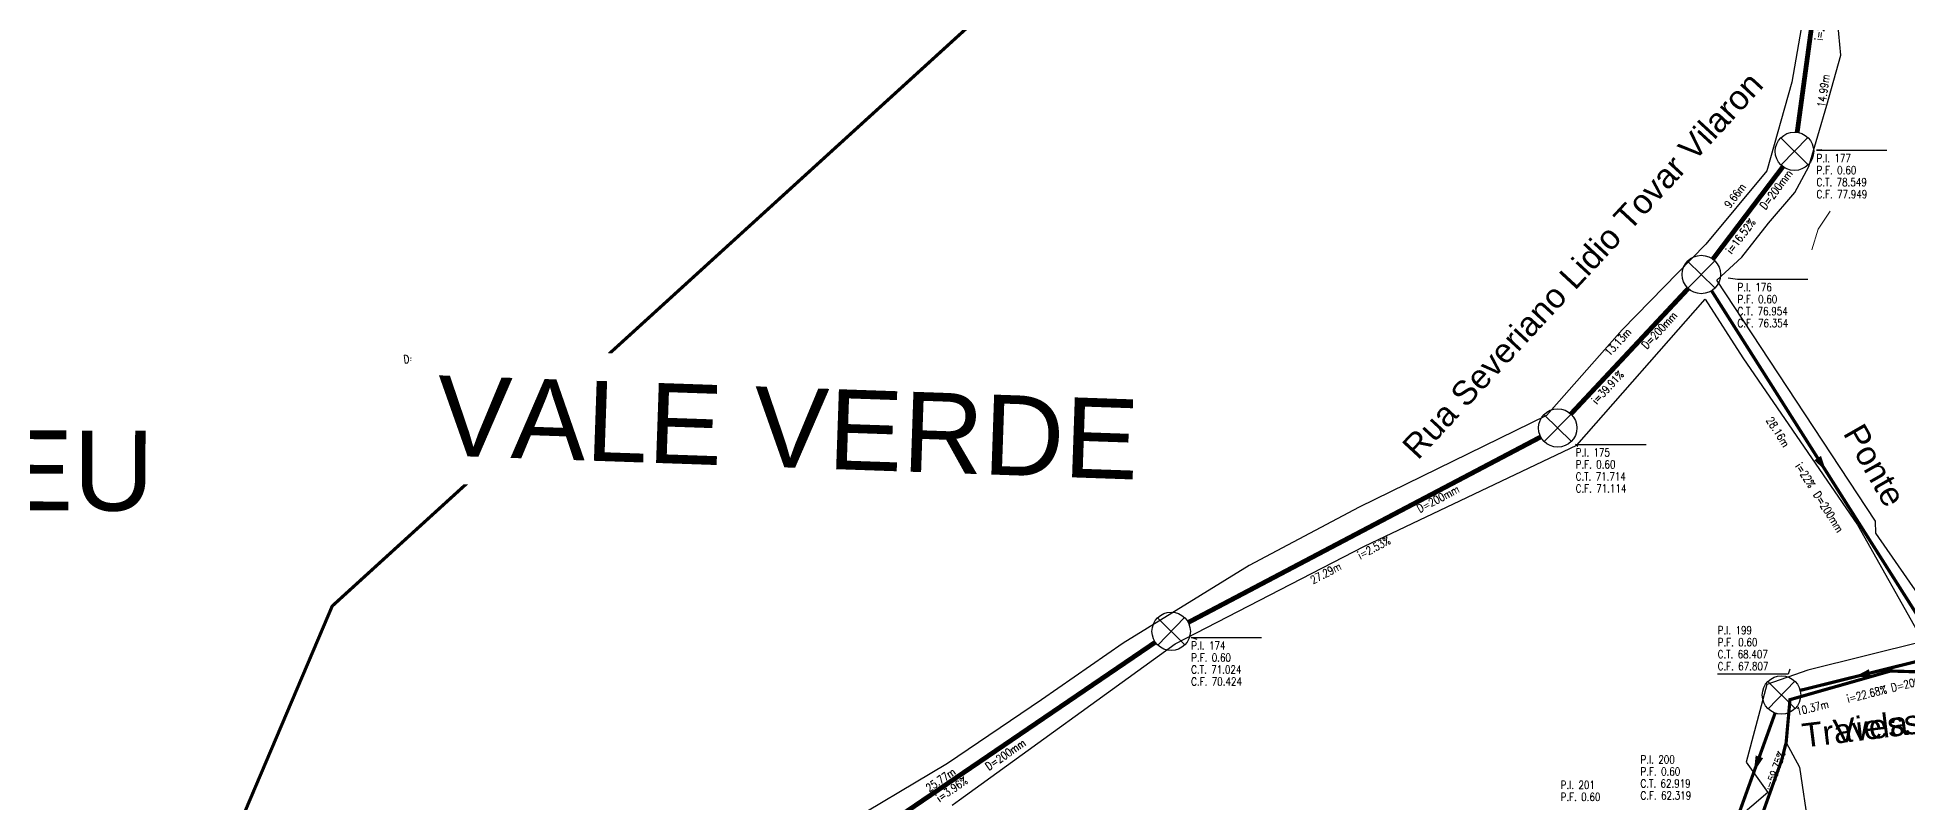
# Model space of a CAD drawing. Extents: x -289 to 361868, y -200 to 7352041.
# Drawn here: x 361635 to 361751.8, y 7351780.7 to 7351828.5 of the extents above; entities that cross this region are included whole.
import ezdxf
from ezdxf.enums import TextEntityAlignment as Align

# ---------------------------------------------------------------- set-up
doc = ezdxf.new("R2010")
doc.units = 0
doc.set_wipeout_variables(frame=1)
for name, color, linetype in [('A_Contorno Curvas de Nível', 3, 'Continuous'), ('PONTOS-Caixas - Esgoto_U', 1, 'Continuous'), ('PS_IND_COMPRIMENTO', 7, 'Continuous'), ('PS_IND_DIAMETRO', 7, 'Continuous'), ('PS_IND_FLUXO', 3, 'Continuous'), ('PS_IND_INCLINACAO', 7, 'Continuous'), ('PS_PONTOS_IDENTIFICACAO_LIN', 7, 'Continuous'), ('PS_PONTOS_IDENTIFICACAO_TXT', 7, 'Continuous'), ('quadrasultima', 250, 'Continuous'), ('TUBO_PVC', 1, 'Continuous'), ('ZZ-Carimbo Texto', 7, 'Continuous')]:
    doc.layers.add(name, color=color, linetype=linetype)
doc.layers.add('LT-CERCA', color=2, linetype='ACAD_CERCA', lineweight=9)
doc.styles.add('CARIMBO', font='arial.ttf', dxfattribs={"height": 2})
doc.styles.add('ROMANS', font='ROMANS.shx', dxfattribs={"height": 2})
doc.styles.get("Standard").update_dxf_attribs({"font": 'arial.ttf'})
doc.linetypes.add('ACAD_CERCA', pattern='A,25,-8,["x",Standard,S=5,R=0,X=-0.8,Y=-3],-8', length=41)

# ---------------------------------------------------------------- blocks, each defined once
blk = doc.blocks.new('*U13', base_point=(4191.731, 1118.971))
for p, q in [((4191.559, 1119.139), (4191.902, 1118.803)), ((4191.898, 1119.143), (4191.563, 1118.8))]:
    blk.add_line(p, q)
blk.add_circle((4191.731, 1118.971), 0.24)

msp = doc.modelspace()

# ---------------------------------------------------------------- linework, layer by layer
at = {"color": 251, "true_color": 0x636466, "const_width": 0.2}
msp.add_lwpolyline([(361754.73, 7351788.8), (361750.74, 7351788.92), (361744.46, 7351787.13), (361744.22, 7351784.45), (361743.95, 7351783.38), (361742.43, 7351779.13)], dxfattribs=at)
at = {"layer": 'LT-CERCA', "color": 0, "elevation": 77.61}
msp.add_lwpolyline([(361746.97, 7351817.65), (361746.23, 7351816.54), (361745.83, 7351815.25)], dxfattribs=at)
at = {"layer": 'PS_IND_FLUXO'}
for points in [[(361741.95, 7351817.71, 0.2, 0, 0), (361741.71, 7351817.39, 0, 0, 0)], [(361734.57, 7351809.05, 0.2, 0, 0), (361734.3, 7351808.76, 0, 0, 0)], [(361746.19, 7351802.23, 0.5, 0, 0), (361746.72, 7351801.39, 0, 0, 0)], [(361718.05, 7351797.85, 0.2, 0, 0), (361717.7, 7351797.66, 0, 0, 0)], [(361749.45, 7351788.79, 0.5, 0, 0), (361748.48, 7351788.55, 0, 0, 0)], [(361695.32, 7351784.26, 0.2, 0, 0), (361694.99, 7351784.03, 0, 0, 0)], [(361742.55, 7351783.56, 0.5, 0, 0), (361742.21, 7351782.62, 0, 0, 0)]]:
    msp.add_lwpolyline(points, format="xyseb", dxfattribs=at)
at = {"layer": 'PS_PONTOS_IDENTIFICACAO_LIN', "linetype": 'Continuous'}
for points in [[(361746.44, 7351821.49), (361746.12, 7351821.47), (361750.52, 7351821.47)], [(361740.6, 7351813.49), (361741.18, 7351813.41), (361745.58, 7351813.41)], [(361731.2, 7351802.96), (361731.07, 7351803.08), (361735.47, 7351803.08)], [(361707.43, 7351790.89), (361707.05, 7351791.01), (361711.45, 7351791.01)], [(361744.44, 7351789.04), (361744.34, 7351788.72), (361739.94, 7351788.72)], [(361744.44, 7351789.04), (361744.34, 7351788.72), (361739.94, 7351788.72)]]:
    msp.add_lwpolyline(points, dxfattribs=at)
at = {"layer": 'quadrasultima', "color": 5, "linetype": 'ByBlock', "lineweight": 30}
for points in [[(361745.41, 7351830.51), (361744.58, 7351825.71), (361743.01, 7351820.18), (361739.21, 7351815.6), (361733.98, 7351810.24), (361729.25, 7351804.89), (361717.55, 7351799.16), (361710.68, 7351795.51), (361702.81, 7351790.66), (361697.71, 7351787.12), (361691.83, 7351783.13), (361684.77, 7351778.94), (361683.2, 7351777.27), (361682.29, 7351771.52), (361681.95, 7351770.01), (361678.63, 7351768.59), (361647.2, 7351778.41), (361653.39, 7351792.98), (361680.53, 7351817.71), (361720.39, 7351854.02)], [(361745.41, 7351830.51), (361744.58, 7351825.71), (361743.01, 7351820.18), (361739.21, 7351815.6), (361733.98, 7351810.24), (361729.25, 7351804.89), (361717.55, 7351799.16), (361710.68, 7351795.51), (361702.81, 7351790.66), (361697.71, 7351787.12), (361691.83, 7351783.13), (361684.77, 7351778.94), (361683.2, 7351777.27), (361682.29, 7351771.52), (361681.95, 7351770.01), (361678.63, 7351768.59), (361647.2, 7351778.41), (361653.39, 7351792.98), (361680.53, 7351817.71), (361720.39, 7351854.02)], [(361695.7, 7351831.53), (361653.39, 7351792.98), (361635.14, 7351749.99)], [(361695.7, 7351831.53), (361653.39, 7351792.98), (361635.14, 7351749.99)], [(361754.92, 7351790.19), (361749.83, 7351797.53), (361749.81, 7351798.29), (361739.88, 7351813.35), (361741.45, 7351814.79), (361743.11, 7351816.9), (361744.76, 7351818.82), (361745.64, 7351820.44), (361746.76, 7351824.28), (361747.63, 7351827.4), (361747.39, 7351830.07)], [(361758.09, 7351786.3), (361758.96, 7351787.74), (361754.92, 7351790.19), (361749.83, 7351797.53), (361749.81, 7351798.29), (361739.88, 7351813.35), (361741.45, 7351814.79), (361743.11, 7351816.9), (361744.76, 7351818.82), (361745.64, 7351820.44), (361746.76, 7351824.28), (361747.63, 7351827.4), (361747.39, 7351830.07)], [(361692.11, 7351780.54), (361692.57, 7351780.87), (361706.06, 7351790.61), (361717.87, 7351796.73), (361731.15, 7351803.03), (361739.17, 7351812.15), (361741.52, 7351808.5), (361748.67, 7351798.05), (361752.77, 7351790.76), (361745.57, 7351788.98), (361743.01, 7351788.08), (361741.73, 7351783.23), (361743.07, 7351781.33), (361740.08, 7351778.77)], [(361692.11, 7351780.54), (361692.57, 7351780.87), (361706.06, 7351790.61), (361717.87, 7351796.73), (361731.15, 7351803.03), (361739.17, 7351812.15), (361741.52, 7351808.5), (361748.67, 7351798.05), (361752.77, 7351790.76), (361745.57, 7351788.98), (361743.01, 7351788.08), (361741.73, 7351783.23), (361743.07, 7351781.33), (361740.08, 7351778.77)], [(361754.73, 7351788.8), (361750.74, 7351788.92), (361744.46, 7351787.13), (361744.22, 7351784.45), (361745.05, 7351782.91), (361745.62, 7351779.13), (361740.54, 7351775.18), (361733.48, 7351773.93), (361724.01, 7351775.28), (361719.58, 7351774.8), (361715.39, 7351773.85), (361711.29, 7351770.89), (361711.29, 7351758.96), (361712.52, 7351755.7), (361717.82, 7351756.83), (361728.42, 7351757.45), (361731.08, 7351756.78), (361735.4, 7351757.21), (361740.35, 7351756.41), (361743.52, 7351753.22), (361749.81, 7351750.05), (361750.01, 7351750.49), (361749.55, 7351751.71), (361755.74, 7351763.83)], [(361758.09, 7351786.3), (361756.72, 7351787.4), (361754.73, 7351788.8), (361750.74, 7351788.92), (361744.46, 7351787.13), (361744.22, 7351784.45), (361745.05, 7351782.91), (361745.62, 7351779.13), (361740.54, 7351775.18), (361733.48, 7351773.93), (361724.01, 7351775.28), (361719.58, 7351774.8), (361715.39, 7351773.85), (361711.29, 7351770.89), (361711.29, 7351758.96), (361712.52, 7351755.7), (361717.82, 7351756.83), (361728.42, 7351757.45), (361731.08, 7351756.78), (361735.4, 7351757.21), (361738.88, 7351756.65), (361738.69, 7351755.47)]]:
    msp.add_lwpolyline(points, dxfattribs=at)
at = {"layer": 'TUBO_PVC', "linetype": 'Continuous'}
for points, const_width in [([(361744.91, 7351822.59), (361746.61, 7351835.06)], 0.3), ([(361739.64, 7351814.66), (361744.02, 7351820.44)], 0.3), ([(361730.77, 7351804.98), (361738.1, 7351812.82)], 0.3), ([(361753.35, 7351790.93), (361739.56, 7351812.69)], 0.2), ([(361706.86, 7351791.95), (361728.89, 7351803.55)], 0.3), ([(361704.81, 7351790.72), (361685.49, 7351777.57)], 0.3), ([(361752.83, 7351789.63), (361745.1, 7351787.71)], 0.2), ([(361743.53, 7351786.29), (361741.23, 7351779.9)], 0.2)]:
    msp.add_lwpolyline(points, dxfattribs=dict(at, const_width=const_width))

# ---------------------------------------------------------------- block references
at = {"layer": 'PONTOS-Caixas - Esgoto_U', "xscale": 5, "yscale": 5, "zscale": 5}
for p in [(361744.74, 7351821.4), (361738.92, 7351813.7), (361729.95, 7351804.11), (361705.8, 7351791.4), (361743.93, 7351787.42)]:
    msp.add_blockref('*U13', p, dxfattribs=at)

# ---------------------------------------------------------------- texts
at = {"layer": 'PS_IND_COMPRIMENTO', "style": 'ROMANS', "width": 0.8}
for s, rotation, p in [('14.99m', 82.2063, (361746.55, 7351825.18)), ('9.66m', 52.8816, (361741.03, 7351818.63)), ('13.13m', 46.9289, (361733.71, 7351809.48)), ('28.16m', 302.3754, (361743.71, 7351803.86)), ('27.29m', 27.7642, (361715.46, 7351795.04)), ('10.37m', 13.9707, (361745.86, 7351786.63)), ('25.77m', 34.2379, (361691.4, 7351782.13))]:
    msp.add_text(s, height=0.5, rotation=rotation, dxfattribs=at).set_placement(p, align=Align.MIDDLE_CENTER)
at = {"layer": 'PS_IND_DIAMETRO', "style": 'ROMANS', "width": 0.8}
for rotation, p in [(52.8816, (361743.59, 7351819.01)), (46.9289, (361736.3, 7351810.22)), (6.2981, (361659.27, 7351808.55)), (27.7642, (361722.48, 7351799.68)), (302.3754, (361746.87, 7351798.87)), (13.9707, (361752.17, 7351788.2)), (34.2379, (361695.45, 7351783.7))]:
    msp.add_text('D=200mm', height=0.5, rotation=rotation, dxfattribs=at).set_placement(p, align=Align.MIDDLE_CENTER)
at = {"layer": 'PS_IND_INCLINACAO', "style": 'ROMANS', "width": 0.8}
for s, rotation, p in [('i=29.54%', 82.2063, (361746.43, 7351829.58)), ('i=16.52%', 52.8816, (361741.38, 7351816.1)), ('i=39.91%', 46.9289, (361733.07, 7351806.65)), ('i=22%', 302.3754, (361745.42, 7351801.15)), ('i=2.53%', 27.7642, (361718.47, 7351796.62)), ('i=22.68%', 13.9707, (361749.26, 7351787.48)), ('i=59.75%', 70.2362, (361743.53, 7351782.68)), ('i=3.96%', 34.2379, (361692.1, 7351781.53))]:
    msp.add_text(s, height=0.5, rotation=rotation, dxfattribs=at).set_placement(p, align=Align.MIDDLE_CENTER)
at = {"layer": 'PS_PONTOS_IDENTIFICACAO_TXT', "style": 'ROMANS', "width": 0.8}
for s, p in [('P.I. 177', (361746.12, 7351820.72)), ('P.F. 0.60', (361746.12, 7351819.97)), ('C.T. 78.549', (361746.12, 7351819.22)), ('C.F. 77.949', (361746.12, 7351818.47)), ('P.I. 176', (361741.18, 7351812.66)), ('P.F. 0.60', (361741.18, 7351811.91)), ('C.T. 76.954', (361741.18, 7351811.16)), ('C.F. 76.354', (361741.18, 7351810.41)), ('P.I. 175', (361731.07, 7351802.33)), ('P.F. 0.60', (361731.07, 7351801.58)), ('C.T. 71.714', (361731.07, 7351800.83)), ('C.F. 71.114', (361731.07, 7351800.08)), ('P.I. 199', (361739.94, 7351791.22)), ('P.I. 174', (361707.05, 7351790.26)), ('C.T. 68.407', (361739.94, 7351789.72)), ('P.F. 0.60', (361739.94, 7351790.47)), ('C.T. 71.024', (361707.05, 7351788.76)), ('P.F. 0.60', (361707.05, 7351789.51)), ('C.F. 67.807', (361739.94, 7351788.97)), ('C.F. 70.424', (361707.05, 7351788.01)), ('P.I. 200', (361735.12, 7351783.14)), ('P.I. 201', (361730.13, 7351781.55)), ('C.T. 62.919', (361735.12, 7351781.64)), ('P.F. 0.60', (361735.12, 7351782.39)), ('P.F. 0.60', (361730.13, 7351780.8)), ('C.F. 62.319', (361735.12, 7351780.89))]:
    msp.add_text(s, height=0.5, dxfattribs=at).set_placement(p)
at = {"layer": 'ZZ-Carimbo Texto', "style": 'CARIMBO'}
for s, height, rotation, p in [('Rua Severiano Lidio Tovar Vilaron', 1.5, 47.2231, (361731.5, 7351814.28)), ('Rua Severiano Lidio Tovar Vilaron', 1.5, 47.2231, (361731.5, 7351814.28)), ('VALE VERDE', 5, 358.0156, (361681.86, 7351804.14)), ('Ponte', 1.5, 299.7009, (361749.75, 7351801.78)), ('Travessa 12', 1.5, 6.9943, (361750.94, 7351785.58)), ('Travessa 12', 1.5, 6.9943, (361750.94, 7351785.58)), ('Viela 01', 1.5, 6.9943, (361750.94, 7351785.58))]:
    msp.add_text(s, height=height, rotation=rotation, dxfattribs=at).set_placement(p, align=Align.MIDDLE_CENTER)

# ---------------------------------------------------------------- next in the draw order: wipeouts: each hides what was drawn before it
msp.add_wipeout([(361658.07, 7351800.71), (361705.01, 7351799.09), (361705.3, 7351807.58), (361658.37, 7351809.21)]).dxf.layer = 'ZZ-Carimbo Texto'

# ---------------------------------------------------------------- next in the draw order: linework, layer by layer
at = {"layer": 'A_Contorno Curvas de Nível', "color": 3, "const_width": 0.2}
msp.add_lwpolyline([(361746.85, 7351950.19), (361721.04, 7351854.62), (361653.39, 7351792.98), (361635.14, 7351749.99)], dxfattribs=at)

# ---------------------------------------------------------------- next in the draw order: texts
at = {"layer": 'ZZ-Carimbo Texto', "style": 'CARIMBO'}
msp.add_text('VALE VERDE', height=5, rotation=358.0156, dxfattribs=at).set_placement((361681.86, 7351804.14), align=Align.MIDDLE_CENTER)

# ---------------------------------------------------------------- next in the draw order: wipeouts: each hides what was drawn before it
for points in [[(361658.07, 7351800.71), (361705.01, 7351799.09), (361705.3, 7351807.58), (361658.37, 7351809.21)], [(361617.76, 7351797.2), (361643.43, 7351797.09), (361643.47, 7351805.67), (361617.8, 7351805.78)]]:
    msp.add_wipeout(points).dxf.layer = 'ZZ-Carimbo Texto'

# ---------------------------------------------------------------- next in the draw order: texts
for s, rotation, p in [('VALE VERDE', 358.0156, (361681.86, 7351804.14)), ('TETEU', 359.7528, (361630.81, 7351801.48))]:
    msp.add_text(s, height=5, rotation=rotation, dxfattribs=at).set_placement(p, align=Align.MIDDLE_CENTER)

doc.saveas('drawing.dxf')
